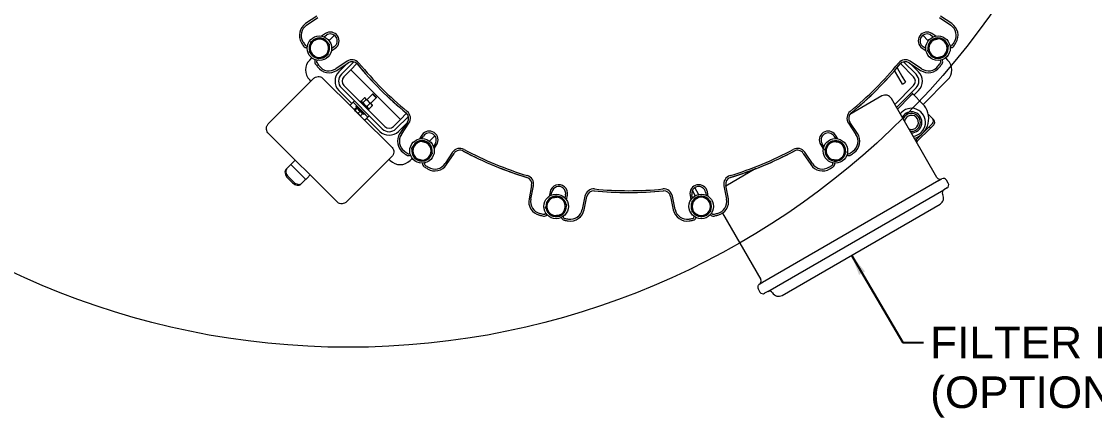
# Model space of a CAD drawing. Header units: inches. Extents: x 19 to 503, y 7 to 322.
# Drawn here: x 60.3 to 136.7, y 186.8 to 215 of the extents above; entities that cross this region are included whole.
import ezdxf

# ---------------------------------------------------------------- set-up
doc = ezdxf.new("R2010")
doc.units = ezdxf.units.IN
doc.header["$LTSCALE"] = 15
doc.header["$MEASUREMENT"] = 0
doc.layers.add('Symbol (ANSI)', color=7, linetype='Continuous', lineweight=25)
doc.layers.add('Visible', color=7, linetype='Continuous', lineweight=18)
doc.styles.add('MEMCOR Medium', font='arial.ttf')
doc.dimstyles.new('Default (ANSI)$7', dxfattribs={"dimscale": 15, "dimtxt": 0.15, "dimasz": 0.098425, "dimexe": 0.125, "dimexo": 0.0625, "dimgap": 0.031496, "dimtad": 0, "dimtih": 1, "dimtoh": 1, "dimdec": 4, "dimrnd": 1e-08, "dimzin": 3, "dimdsep": 46, "dimlunit": 5, "dimtxsty": 'MEMCOR Medium', "dimcen": 0.09, "dimdle": 0.393701, "dimclrd": 256, "dimclre": 256, "dimclrt": 256, "dimadec": 0, "dimazin": 1, "dimtfac": 0.8, "dimtofl": 0, "dimtmove": 0, "dimatfit": 3, "dimfxl": 1, "dimfrac": 1, "dimtolj": 1, "dimtzin": 4, "dimlwd": -1, "dimlwe": -1, "dimarcsym": 0})

msp = doc.modelspace()

# ---------------------------------------------------------------- linework, layer by layer
at = {"layer": 'Visible'}
for p, q in [((81.32718, 215.39166), (80.52159, 214.85338)), ((80.59382, 214.74529), (81.39941, 215.28357)), ((125.67791, 215.28357), (126.4835, 214.74529)), ((126.55572, 214.85338), (125.75013, 215.39166)), ((81.93213, 214.14818), (81.65858, 213.9654)), ((81.82296, 213.91889), (82.00435, 214.04009)), ((125.07296, 214.04009), (125.25435, 213.91889)), ((125.41873, 213.9654), (125.14519, 214.14818)), ((82.19382, 213.64213), (82.57864, 214.02695)), ((124.49462, 214.02394), (124.8804, 213.63815)), ((82.3586, 212.91775), (82.63215, 213.10053)), ((82.55992, 213.20862), (82.37854, 213.08742)), ((124.44517, 213.10053), (124.71872, 212.91775)), ((124.69878, 213.08742), (124.51739, 213.20862)), ((80.81468, 212.26299), (80.96578, 212.41409)), ((83.47724, 212.17387), (82.67165, 211.63559)), ((82.74387, 211.5275), (83.54946, 212.06578)), ((83.50372, 212.03521), (82.89357, 211.42507)), ((83.9554, 212.13334), (83.07035, 211.24829)), ((83.73987, 211.56426), (84.18001, 212.00439)), ((122.89731, 212.00439), (123.83019, 211.07151)), ((124.00696, 211.24829), (123.12191, 212.13334)), ((123.52785, 212.06578), (124.33344, 211.5275)), ((124.18374, 211.42507), (123.57359, 212.03521)), ((124.40566, 211.63559), (123.60007, 212.17387)), ((126.10755, 212.41101), (126.2591, 212.25945)), ((83.24713, 211.07151), (83.73987, 211.56426)), ((87.27541, 208.02873), (83.73987, 211.56426)), ((122.78896, 210.985), (122.48377, 211.5136)), ((122.65584, 211.71558), (123.00547, 211.11)), ((123.03896, 210.55199), (122.78896, 210.985)), ((123.00547, 211.11), (123.25547, 210.67699)), ((77.89087, 207.74733), (81.07285, 210.92931)), ((80.90349, 210.75996), (80.81468, 210.84878)), ((84.00589, 208.70338), (81.7317, 210.97757)), ((83.07035, 210.27248), (85.98363, 207.3592)), ((86.16041, 207.53598), (83.24713, 210.44926)), ((123.83019, 210.44926), (122.48698, 209.10605)), ((122.61639, 208.88191), (124.00696, 210.27248)), ((123.03896, 210.55199), (123.25547, 210.67699)), ((126.2591, 210.84524), (124.51869, 209.10484)), ((82.89357, 210.09571), (83.81988, 209.1694)), ((84.49868, 209.34594), (84.71743, 209.5647)), ((84.77094, 209.54628), (84.73793, 209.5583)), ((84.79155, 209.52568), (84.77094, 209.54628)), ((84.98772, 209.32951), (84.79155, 209.52568)), ((84.8816, 209.43562), (85.27946, 209.83348)), ((85.14677, 209.17046), (85.54463, 209.56832)), ((85.54463, 209.56832), (85.27946, 209.83348)), ((85.33369, 209.83348), (85.27946, 209.83348)), ((85.33369, 209.83348), (85.54463, 209.62254)), ((85.54463, 209.62254), (85.54463, 209.56832)), ((121.56585, 209.70149), (119.29999, 208.39329)), ((125.49887, 203.88931), (122.24887, 209.51848)), ((123.59154, 209.68028), (122.68109, 208.76984)), ((123.76831, 209.85706), (123.59154, 209.68028)), ((123.76831, 209.85706), (123.67993, 209.94545)), ((123.76831, 209.85706), (124.47542, 209.14995)), ((123.8567, 209.76867), (124.18374, 210.09571)), ((83.67988, 209.02939), (83.81281, 209.16233)), ((83.90474, 209.25425), (83.81281, 209.16233)), ((83.99666, 209.34617), (83.90474, 209.25425)), ((84.25829, 208.9007), (83.90474, 209.25425)), ((84.00797, 208.69422), (84.00667, 208.69908)), ((84.00797, 208.69422), (84.01101, 208.69118)), ((84.14518, 208.86531), (84.00878, 208.7289)), ((84.01101, 208.69118), (84.1388, 208.56339)), ((84.18513, 208.82536), (84.04873, 208.68896)), ((84.09141, 208.95444), (84.14798, 209.011)), ((84.09141, 208.95444), (84.66558, 208.38027)), ((84.14518, 208.86531), (84.16515, 208.84533)), ((84.16212, 208.84837), (84.1798, 208.86605)), ((84.16515, 208.84533), (84.18513, 208.82536)), ((84.18513, 208.82536), (84.29295, 208.71754)), ((84.25829, 208.9007), (84.61184, 208.54714)), ((84.29295, 208.71754), (84.40077, 208.60972)), ((84.47325, 209.33627), (84.41668, 209.27971)), ((85.04742, 208.7621), (84.47325, 209.33627)), ((84.51709, 209.29243), (84.50508, 209.32544)), ((84.61181, 209.23281), (84.83056, 209.45157)), ((84.89101, 208.9536), (85.10977, 209.17236)), ((85.21036, 209.10687), (84.98772, 209.32951)), ((85.04742, 208.7621), (84.99085, 208.70553)), ((85.00358, 208.80594), (85.03659, 208.79393)), ((85.05709, 208.78753), (85.27585, 209.00629)), ((85.25743, 209.05979), (85.21036, 209.10687)), ((85.25743, 209.05979), (85.26944, 209.02679)), ((84.1388, 208.56339), (84.33446, 208.36773)), ((84.40077, 208.60972), (84.26436, 208.47332)), ((84.33446, 208.36773), (84.40536, 208.29682)), ((84.40077, 208.60972), (84.48861, 208.52188)), ((84.40536, 208.29682), (84.41023, 208.29552)), ((86.68871, 206.02055), (84.41453, 208.29474)), ((84.57645, 208.43403), (84.44005, 208.29763)), ((84.48861, 208.52188), (84.57645, 208.43403)), ((84.55951, 208.45097), (84.57719, 208.46865)), ((84.9654, 208.19359), (84.61184, 208.54714)), ((84.66558, 208.38027), (84.72215, 208.43683)), ((84.87347, 208.10167), (84.74054, 207.96873)), ((84.87347, 208.10167), (84.9654, 208.19359)), ((84.88054, 208.10874), (85.80685, 207.18243)), ((84.9654, 208.19359), (85.05732, 208.28551)), ((87.27541, 208.02873), (86.78266, 207.53598)), ((86.95944, 207.3592), (87.84449, 208.24425)), ((87.27541, 208.02873), (87.71554, 208.46886)), ((119.38707, 208.44357), (119.36177, 208.46886)), ((124.88495, 208.38687), (125.18253, 208.08929)), ((125.18253, 208.08929), (125.27092, 208.0009)), ((87.13621, 207.18243), (87.74636, 207.79257)), ((87.77693, 207.83832), (87.23865, 207.03273)), ((87.34674, 206.9605), (87.88502, 207.76609)), ((119.1923, 207.76609), (119.73057, 206.9605)), ((119.83867, 207.03273), (119.30039, 207.83832)), ((125.02806, 207.40449), (124.09956, 206.47599)), ((124.47542, 207.02863), (125.18253, 207.73574)), ((125.02806, 207.40449), (124.93967, 207.49288)), ((125.27092, 207.64735), (125.02806, 207.40449)), ((77.84261, 207.08848), (82.79963, 202.13146)), ((88.81168, 206.921), (88.6289, 206.64745)), ((88.79857, 206.66739), (88.91977, 206.84877)), ((89.73508, 206.87155), (89.3493, 206.48576)), ((118.15754, 206.84877), (118.27874, 206.66739)), ((118.44841, 206.64745), (118.26564, 206.921)), ((123.97519, 206.5284), (124.47542, 207.02863)), ((124.09956, 206.47599), (124.01117, 206.56438)), ((124.09956, 206.47599), (124.03989, 206.41633)), ((89.75124, 206.2932), (89.63004, 206.11182)), ((89.67655, 205.94743), (89.85933, 206.22098)), ((90.99471, 205.68826), (90.45644, 204.88267)), ((116.62088, 204.88267), (116.0826, 205.68826)), ((117.21798, 206.22098), (117.40076, 205.94743)), ((117.44727, 206.11182), (117.32607, 206.2932)), ((79.56386, 204.91338), (79.47194, 204.82145)), ((79.56386, 204.91338), (79.79079, 205.1403)), ((86.64046, 205.3617), (83.45848, 202.17972)), ((86.55639, 205.10707), (86.47111, 205.19235)), ((88.12215, 205.25862), (87.9706, 205.10707)), ((90.56453, 204.81045), (91.1028, 205.61604)), ((115.97451, 205.61604), (116.51279, 204.81045)), ((79.19485, 204.54436), (79.12985, 204.47936)), ((79.19485, 204.54436), (79.41809, 204.76761)), ((79.41809, 204.76761), (79.47194, 204.82145)), ((79.47194, 204.82145), (80.5326, 203.76079)), ((112.60586, 204.52844), (110.45888, 203.28887)), ((79.2334, 203.87581), (79.58696, 203.52226)), ((79.65196, 203.58726), (79.2984, 203.94081)), ((80.19051, 203.4187), (80.25551, 203.4837)), ((80.47875, 203.70695), (80.25551, 203.4837)), ((80.5326, 203.76079), (80.47875, 203.70695)), ((80.5326, 203.76079), (80.62452, 203.85272)), ((80.85145, 204.07964), (80.62452, 203.85272)), ((125.62387, 203.6728), (113.0665, 196.4228)), ((125.62387, 203.6728), (125.84037, 203.7978)), ((126.30688, 203.48979), (126.18188, 203.7063)), ((96.62625, 203.32815), (96.43723, 202.37789)), ((96.56473, 202.35253), (96.75375, 203.30279)), ((97.93328, 202.87664), (97.86909, 202.55397)), ((98.01822, 202.63732), (98.06078, 202.85128)), ((99.04157, 202.65619), (98.99901, 202.44223)), ((99.10488, 202.30816), (99.16907, 202.63083)), ((100.42189, 202.57315), (100.23287, 201.62289)), ((106.84444, 201.62289), (106.65543, 202.57315)), ((107.90825, 202.63083), (107.97243, 202.30816)), ((108.07831, 202.44223), (108.03575, 202.65619)), ((108.28304, 202.61), (108.07527, 202.96987)), ((108.24861, 203.16964), (108.49954, 202.735)), ((108.28744, 202.60237), (108.28304, 202.61)), ((108.49954, 202.735), (108.52496, 202.69097)), ((109.01653, 202.85128), (109.05909, 202.63732)), ((109.20822, 202.55397), (109.14404, 202.87664)), ((110.32356, 203.30279), (110.51258, 202.35253)), ((110.64008, 202.37789), (110.45106, 203.32815)), ((113.4415, 195.77329), (125.99887, 203.02329)), ((126.21537, 203.14829), (125.99887, 203.02329)), ((100.36037, 201.59753), (100.54939, 202.54779)), ((106.52792, 202.54779), (106.71694, 201.59753)), ((114.46602, 195.49877), (125.72435, 201.99877)), ((110.21929, 201.35431), (112.9415, 196.63931)), ((112.75849, 195.9563), (112.88349, 195.73979)), ((112.84999, 196.2978), (113.0665, 196.4228)), ((113.4415, 195.77329), (113.22499, 195.64829))]:
    msp.add_line(p, q, dxfattribs=at)
for centre, radius in [((83.5631, 247.80307), 56), ((81.5037, 213.10422), 0.875), ((125.57362, 213.10422), 0.875), ((88.81537, 205.79255), 0.875), ((118.26195, 205.79255), 0.875), ((98.36852, 201.8355), 0.875), ((108.70879, 201.8355), 0.875)]:
    msp.add_circle(centre, radius, dxfattribs=at)
for centre, radius, start, end in [((81.07716, 214.02191), 1, 123.75, 211.5763028), ((126.00015, 214.02191), 1, 328.4236972, 56.25), ((81.07716, 214.02191), 0.87, 123.75, 211.5763028), ((82.28214, 213.62436), 0.63, 303.75, 123.75), ((82.28214, 213.62436), 0.5, 303.75, 123.75), ((124.79518, 213.62436), 0.63, 56.25, 236.25), ((124.79518, 213.62436), 0.5, 56.25, 236.25), ((126.00015, 214.02191), 0.87, 328.4236972, 56.25), ((103.53866, 227.82751), 27.365, 211.5763028, 212.1649985), ((103.53866, 227.82751), 27.235, 211.5763028, 212.1649985), ((80.58531, 213.39259), 0.12, 212.1649985, 301.953578), ((81.5037, 213.10422), 0.7295, 146.5591413, 198.4408587), ((81.5037, 213.10422), 0.656, 112.5, 172.5), ((81.5037, 213.10422), 0.7295, 86.5591413, 138.4408587), ((81.5037, 213.10422), 0.656, 52.5, 112.5), ((81.5037, 213.10422), 0.7295, 26.5591413, 78.4408587), ((81.5037, 213.10422), 0.656, 352.5, 52.5), ((81.5037, 213.10422), 0.7295, 326.5591413, 18.4408587), ((125.57362, 213.10422), 0.7295, 139.0591413, 190.9408587), ((125.57362, 213.10422), 0.656, 105, 165), ((125.57362, 213.10422), 0.7295, 79.0591413, 130.9408587), ((125.57362, 213.10422), 0.656, 45, 105), ((125.57362, 213.10422), 0.7295, 19.0591413, 70.9408587), ((125.57362, 213.10422), 0.656, 345, 45), ((126.49201, 213.39259), 0.12, 238.046422, 327.8350015), ((103.53866, 227.82751), 27.235, 327.8350015, 328.4236972), ((103.53866, 227.82751), 27.365, 327.8350015, 328.4236972), ((80.58531, 213.39259), 0.25, 212.1649985, 280.2335583), ((81.5037, 213.10422), 0.656, 172.5, 232.5), ((81.5037, 213.10422), 0.7295, 206.5591413, 258.4408587), ((81.5037, 213.10422), 0.656, 232.5, 292.5), ((81.5037, 213.10422), 0.7295, 266.5591413, 318.4408587), ((81.5037, 213.10422), 0.656, 292.5, 352.5), ((125.57362, 213.10422), 0.7295, 199.0591413, 250.9408587), ((125.57362, 213.10422), 0.656, 165, 225), ((125.57362, 213.10422), 0.656, 225, 285), ((125.57362, 213.10422), 0.7295, 259.0591413, 310.9408587), ((125.57362, 213.10422), 0.656, 285, 345), ((125.57362, 213.10422), 0.7295, 319.0591413, 10.9408587), ((126.49201, 213.39259), 0.25, 259.7664417, 327.8350015), ((81.52179, 211.55588), 1, 135, 225), ((81.41866, 212.14538), 0.25, 147.2664417, 215.3350015), ((103.53866, 227.82751), 27.365, 215.3350015, 215.9236972), ((81.41866, 212.14538), 0.12, 125.546422, 215.3350015), ((103.53866, 227.82751), 27.235, 215.3350015, 215.9236972), ((82.1883, 212.35897), 1, 215.9236972, 303.75), ((82.1883, 212.35897), 0.87, 215.9236972, 303.75), ((83.82725, 211.65004), 0.63, 39.3762709, 123.75), ((83.82725, 211.65004), 0.5, 39.3762709, 123.75), ((103.53866, 227.82751), 25.00122, 219.2970119, 230.7029881), ((103.53866, 227.82751), 25, 219.3762709, 230.6237291), ((103.53866, 227.82751), 24.87, 219.3762709, 230.6237291), ((103.53866, 227.82751), 24.87, 309.3762709, 320.6237291), ((103.53866, 227.82751), 25.00122, 309.2970119, 320.7029881), ((103.53866, 227.82751), 25, 309.3762709, 320.6237291), ((123.25006, 211.65004), 0.63, 56.25, 140.6237291), ((123.25006, 211.65004), 0.5, 56.25, 140.6237291), ((124.88901, 212.35897), 1, 236.25, 324.0763028), ((124.88901, 212.35897), 0.87, 236.25, 324.0763028), ((103.53866, 227.82751), 27.235, 324.0763028, 324.6649985), ((103.53866, 227.82751), 27.365, 324.0763028, 324.6649985), ((125.65865, 212.14538), 0.12, 324.6649985, 54.453578), ((125.65865, 212.14538), 0.25, 324.6649985, 32.7335583), ((125.55199, 211.55235), 1, 315, 45), ((83.55825, 210.76039), 0.94, 135, 225), ((83.55825, 210.76039), 0.69, 135, 225), ((83.55825, 210.76039), 0.44, 135, 225), ((123.51906, 210.76039), 0.44, 315, 45), ((123.51906, 210.76039), 0.69, 315, 45), ((123.51906, 210.76039), 0.94, 315, 45), ((121.81585, 209.26848), 0.5, 30, 120), ((123.67993, 207.82413), 1, 276.91107, 143.08893), ((123.41476, 208.08929), 1.5, 288.6539144, 45), ((87.36119, 208.1161), 0.5, 326.25, 50.6237291), ((87.36119, 208.1161), 0.63, 326.25, 50.6237291), ((119.71612, 208.1161), 0.63, 129.3762709, 213.75), ((119.71612, 208.1161), 0.5, 129.3762709, 213.75), ((123.67993, 207.82413), 0.75, 268.4744193, 151.5255807), ((123.67993, 207.82413), 0.63538, 261.8877704, 158.1122296), ((123.67993, 207.82413), 0.5, 248.3422821, 171.6577179), ((125.00575, 207.91251), 0.25, 315, 45), ((125.09414, 207.82413), 0.25, 315, 45), ((86.47153, 207.84711), 0.94, 225, 315), ((86.47153, 207.84711), 0.69, 225, 315), ((86.47153, 207.84711), 0.44, 225, 315), ((89.3355, 206.57099), 0.63, 326.25, 146.25), ((117.74181, 206.57099), 0.63, 33.75, 213.75), ((88.07012, 206.47716), 1, 146.25, 234.0763028), ((88.07012, 206.47716), 0.87, 146.25, 234.0763028), ((88.81537, 205.79255), 0.7295, 109.0591413, 160.9408587), ((88.81537, 205.79255), 0.656, 75, 135), ((88.81537, 205.79255), 0.7295, 49.0591413, 100.9408587), ((89.3355, 206.57099), 0.5, 326.25, 146.25), ((88.81537, 205.79255), 0.656, 15, 75), ((117.74181, 206.57099), 0.5, 33.75, 213.75), ((118.26195, 205.79255), 0.7295, 116.5591413, 168.4408587), ((118.26195, 205.79255), 0.656, 82.5, 142.5), ((118.26195, 205.79255), 0.7295, 56.5591413, 108.4408587), ((118.26195, 205.79255), 0.656, 22.5, 82.5), ((119.0072, 206.47716), 0.87, 305.9236972, 33.75), ((119.0072, 206.47716), 1, 305.9236972, 33.75), ((103.53866, 227.82751), 27.365, 234.0763028, 234.6649985), ((103.53866, 227.82751), 27.235, 234.0763028, 234.6649985), ((87.85653, 205.70752), 0.12, 234.6649985, 324.453578), ((88.81537, 205.79255), 0.7295, 169.0591413, 220.9408587), ((88.81537, 205.79255), 0.656, 135, 195), ((88.81537, 205.79255), 0.656, 315, 15), ((88.81537, 205.79255), 0.7295, 349.0591413, 40.9408587), ((91.51854, 205.33825), 0.63, 61.8762709, 146.25), ((91.51854, 205.33825), 0.5, 61.8762709, 146.25), ((103.53866, 227.82751), 25.00122, 241.7970119, 253.2029881), ((103.53866, 227.82751), 25, 241.8762709, 253.1237291), ((103.53866, 227.82751), 24.87, 241.8762709, 253.1237291), ((103.53866, 227.82751), 24.87, 286.8762709, 298.1237291), ((103.53866, 227.82751), 25.00122, 286.7970119, 298.2029881), ((103.53866, 227.82751), 25, 286.8762709, 298.1237291), ((115.55877, 205.33825), 0.63, 33.75, 118.1237291), ((115.55877, 205.33825), 0.5, 33.75, 118.1237291), ((118.26195, 205.79255), 0.7295, 176.5591413, 228.4408587), ((118.26195, 205.79255), 0.656, 142.5, 202.5), ((118.26195, 205.79255), 0.7295, 296.5591413, 348.4408587), ((118.26195, 205.79255), 0.7295, 356.5591413, 48.4408587), ((118.26195, 205.79255), 0.656, 322.5, 22.5), ((119.22078, 205.70752), 0.12, 215.546422, 305.3350015), ((103.53866, 227.82751), 27.235, 305.3350015, 305.9236972), ((103.53866, 227.82751), 27.365, 305.3350015, 305.9236972), ((87.26349, 205.81417), 1, 225, 315), ((87.85653, 205.70752), 0.25, 234.6649985, 302.7335583), ((88.81537, 205.79255), 0.656, 195, 255), ((88.81537, 205.79255), 0.7295, 229.0591413, 280.9408587), ((88.81537, 205.79255), 0.656, 255, 315), ((89.10374, 204.87416), 0.25, 169.7664417, 237.8350015), ((89.10374, 204.87416), 0.12, 148.046422, 237.8350015), ((88.81537, 205.79255), 0.7295, 289.0591413, 340.9408587), ((89.73306, 205.36602), 0.87, 238.4236972, 326.25), ((117.34426, 205.36602), 0.87, 213.75, 301.5763028), ((118.26195, 205.79255), 0.656, 202.5, 262.5), ((118.26195, 205.79255), 0.7295, 236.5591413, 288.4408587), ((117.97358, 204.87416), 0.12, 302.1649985, 31.953578), ((117.97358, 204.87416), 0.25, 302.1649985, 10.2335583), ((118.26195, 205.79255), 0.656, 262.5, 322.5), ((119.22078, 205.70752), 0.25, 237.2664417, 305.3350015), ((103.53866, 227.82751), 27.365, 237.8350015, 238.4236972), ((103.53866, 227.82751), 27.235, 237.8350015, 238.4236972), ((89.73306, 205.36602), 1, 238.4236972, 326.25), ((117.34426, 205.36602), 1, 213.75, 301.5763028), ((103.53866, 227.82751), 27.235, 301.5763028, 302.1649985), ((103.53866, 227.82751), 27.365, 301.5763028, 302.1649985), ((96.13586, 203.4257), 0.5, 348.75, 73.1237291), ((96.13586, 203.4257), 0.63, 348.75, 73.1237291), ((98.55117, 202.75373), 0.63, 348.75, 168.75), ((108.52614, 202.75373), 0.63, 11.25, 191.25), ((110.94146, 203.4257), 0.63, 106.8762709, 191.25), ((110.94146, 203.4257), 0.5, 106.8762709, 191.25), ((125.71537, 204.01431), 0.25, 210, 300), ((125.96537, 203.5813), 0.25, 30, 120), ((126.09037, 203.36479), 0.25, 300, 30), ((98.55117, 202.75373), 0.5, 348.75, 168.75), ((101.03978, 202.45024), 0.63, 84.3762709, 168.75), ((101.03978, 202.45024), 0.5, 84.3762709, 168.75), ((103.53866, 227.82751), 25.00122, 264.2970119, 275.7029881), ((103.53866, 227.82751), 25, 264.3762709, 275.6237291), ((103.53866, 227.82751), 24.87, 264.3762709, 275.6237291), ((106.03753, 202.45024), 0.63, 11.25, 95.6237291), ((106.03753, 202.45024), 0.5, 11.25, 95.6237291), ((108.52614, 202.75373), 0.5, 11.25, 191.25), ((125.47435, 202.43178), 0.5, 300, 30), ((126.12387, 202.80678), 0.25, 120, 210), ((97.41802, 202.1828), 1, 168.75, 256.5763028), ((97.41802, 202.1828), 0.87, 168.75, 256.5763028), ((98.36852, 201.8355), 0.7295, 131.5591413, 183.4408587), ((98.36852, 201.8355), 0.656, 157.5, 217.5), ((98.36852, 201.8355), 0.656, 97.5, 157.5), ((98.36852, 201.8355), 0.7295, 71.5591413, 123.4408587), ((98.36852, 201.8355), 0.656, 37.5, 97.5), ((98.36852, 201.8355), 0.7295, 11.5591413, 63.4408587), ((98.36852, 201.8355), 0.7295, 311.5591413, 3.4408587), ((98.36852, 201.8355), 0.656, 337.5, 37.5), ((108.70879, 201.8355), 0.7295, 154.0591413, 205.9408587), ((108.70879, 201.8355), 0.656, 120, 180), ((108.70879, 201.8355), 0.656, 180, 240), ((108.70879, 201.8355), 0.7295, 94.0591413, 145.9408587), ((108.70879, 201.8355), 0.656, 60, 120), ((108.70879, 201.8355), 0.7295, 34.0591413, 85.9408587), ((108.70879, 201.8355), 0.656, 0, 60), ((108.70879, 201.8355), 0.656, 300, 0), ((108.70879, 201.8355), 0.7295, 334.0591413, 25.9408587), ((109.6593, 202.1828), 0.87, 283.4236972, 11.25), ((109.6593, 202.1828), 1, 283.4236972, 11.25), ((103.53866, 227.82751), 27.365, 256.5763028, 257.1649985), ((103.53866, 227.82751), 27.235, 256.5763028, 257.1649985), ((97.51522, 201.39001), 0.25, 257.1649985, 325.2335583), ((97.51522, 201.39001), 0.12, 257.1649985, 346.953578), ((98.36852, 201.8355), 0.7295, 191.5591413, 243.4408587), ((98.36852, 201.8355), 0.656, 217.5, 277.5), ((98.36852, 201.8355), 0.7295, 251.5591413, 303.4408587), ((98.36852, 201.8355), 0.656, 277.5, 337.5), ((98.9864, 201.09737), 0.25, 192.2664417, 260.3350015), ((98.9864, 201.09737), 0.12, 170.546422, 260.3350015), ((99.37959, 201.79262), 1, 260.9236972, 348.75), ((99.37959, 201.79262), 0.87, 260.9236972, 348.75), ((107.69773, 201.79262), 1, 191.25, 279.0763028), ((107.69773, 201.79262), 0.87, 191.25, 279.0763028), ((108.70879, 201.8355), 0.7295, 214.0591413, 265.9408587), ((108.09092, 201.09737), 0.12, 279.6649985, 9.453578), ((108.09092, 201.09737), 0.25, 279.6649985, 347.7335583), ((108.70879, 201.8355), 0.656, 240, 300), ((108.70879, 201.8355), 0.7295, 274.0591413, 325.9408587), ((109.5621, 201.39001), 0.25, 214.7664417, 282.8350015), ((109.5621, 201.39001), 0.12, 193.046422, 282.8350015), ((103.53866, 227.82751), 27.235, 282.8350015, 283.4236972), ((103.53866, 227.82751), 27.365, 282.8350015, 283.4236972), ((103.53866, 227.82751), 27.365, 260.3350015, 260.9236972), ((103.53866, 227.82751), 27.235, 260.3350015, 260.9236972), ((103.53866, 227.82751), 27.235, 279.0763028, 279.6649985), ((103.53866, 227.82751), 27.365, 279.0763028, 279.6649985), ((112.72499, 196.51431), 0.25, 300, 30), ((112.97499, 196.0813), 0.25, 120, 210), ((113.09999, 195.86479), 0.25, 210, 300), ((113.5665, 195.55678), 0.25, 30, 120), ((114.21602, 195.93178), 0.5, 210, 300)]:
    msp.add_arc(centre, radius, start, end, dxfattribs=at)
for centre, major_axis, start_param, end_param in [((79.4834, 204.12581), (-0.35355, 0.35355), 0, 1.57079633), ((79.5484, 204.19081), (-0.35355, 0.35355), 0, 1.57079633), ((79.83696, 203.77226), (0.35355, -0.35355), 4.71238898, 6.28318531), ((79.90196, 203.83726), (0.35355, -0.35355), 4.71238898, 6.28318531)]:
    msp.add_ellipse(centre, major_axis=major_axis, ratio=0.70710678, start_param=start_param, end_param=end_param, dxfattribs=at)
for points, weights in [([(80.85331, 213.18985), (80.87625, 213.36412), (80.90274, 213.56535)], [1, 1.0379548493, 1]), ([(80.90274, 213.56535), (81.09026, 213.64302), (81.25266, 213.71029)], [1, 1.0379548493, 1]), ([(81.25266, 213.71029), (81.41505, 213.77755), (81.60257, 213.85522)], [1, 1.0379548493, 1]), ([(81.60257, 213.85522), (81.76359, 213.73167), (81.90304, 213.62466)], [1, 1.0379548493, 1]), ([(81.90304, 213.62466), (82.0425, 213.51766), (82.20352, 213.3941)], [1, 1.0379548493, 1]), ([(82.20352, 213.3941), (82.17703, 213.19287), (82.15408, 213.0186)], [1, 1.0379548493, 1]), ([(124.93997, 213.27401), (124.98546, 213.44379), (125.03799, 213.63984)], [1, 1.0379548493, 1]), ([(125.03799, 213.63984), (125.23405, 213.69237), (125.40383, 213.73787)], [1, 1.0379548493, 1]), ([(125.40383, 213.73787), (125.57362, 213.78336), (125.76967, 213.83589)], [1, 1.0379548493, 1]), ([(125.76967, 213.83589), (125.91319, 213.69237), (126.03748, 213.56808)], [1, 1.0379548493, 1]), ([(126.03748, 213.56808), (126.16177, 213.44379), (126.30529, 213.30027)], [1, 1.0379548493, 1]), ([(126.30529, 213.30027), (126.25276, 213.10422), (126.20726, 212.93444)], [1, 1.0379548493, 1]), ([(80.80387, 212.81434), (80.83037, 213.01557), (80.85331, 213.18985)], [1, 1.0379548493, 1]), ([(81.10435, 212.58378), (80.9649, 212.69079), (80.80387, 212.81434)], [1, 1.0379548493, 1]), ([(81.40483, 212.35322), (81.2438, 212.47678), (81.10435, 212.58378)], [1, 1.0379548493, 1]), ([(82.10465, 212.64309), (81.91713, 212.56542), (81.75474, 212.49816)], [1, 1.0379548493, 1]), ([(82.15408, 213.0186), (82.13114, 212.84432), (82.10465, 212.64309)], [1, 1.0379548493, 1]), ([(124.84194, 212.90817), (124.89448, 213.10422), (124.93997, 213.27401)], [1, 1.0379548493, 1]), ([(125.10975, 212.64036), (124.98546, 212.76465), (124.84194, 212.90817)], [1, 1.0379548493, 1]), ([(125.37757, 212.37255), (125.23405, 212.51607), (125.10975, 212.64036)], [1, 1.0379548493, 1]), ([(126.10924, 212.5686), (125.91319, 212.51607), (125.7434, 212.47057)], [1, 1.0379548493, 1]), ([(126.20726, 212.93444), (126.16177, 212.76465), (126.10924, 212.5686)], [1, 1.0379548493, 1]), ([(81.75474, 212.49816), (81.59234, 212.43089), (81.40483, 212.35322)], [1, 1.0379548493, 1]), ([(125.7434, 212.47057), (125.57362, 212.42508), (125.37757, 212.37255)], [1, 1.0379548493, 1]), ([(84.79155, 209.52568), (84.76529, 209.55193), (84.71743, 209.5647)], [1, 1.0379548493, 1]), ([(84.83056, 209.45157), (84.8178, 209.49943), (84.79155, 209.52568)], [1, 1.0379548493, 1]), ([(84.00878, 208.7289), (84.00174, 208.70045), (84.01101, 208.69118)], [1, 1.0379548493, 1]), ([(84.01101, 208.69118), (84.02028, 208.68191), (84.04873, 208.68896)], [1, 1.0379548493, 1]), ([(84.04873, 208.68896), (84.08876, 208.61343), (84.1388, 208.56339)], [1, 1.0379548493, 1]), ([(84.49868, 209.34594), (84.51144, 209.29808), (84.53769, 209.27183)], [1, 1.0379548493, 1]), ([(84.53769, 209.27183), (84.56395, 209.24558), (84.61181, 209.23281)], [1, 1.0379548493, 1]), ([(84.61181, 209.23281), (84.66907, 209.14045), (84.73386, 209.07566)], [1, 1.0379548493, 1]), ([(84.73386, 209.07566), (84.79865, 209.01087), (84.89101, 208.9536)], [1, 1.0379548493, 1]), ([(84.98772, 209.32951), (84.92293, 209.3943), (84.83056, 209.45157)], [1, 1.0379548493, 1]), ([(84.89101, 208.9536), (84.91797, 208.89156), (84.9565, 208.85302)], [1, 1.0379548493, 1]), ([(84.9565, 208.85302), (84.99504, 208.81448), (85.05709, 208.78753)], [1, 1.0379548493, 1]), ([(85.10977, 209.17236), (85.05251, 209.26472), (84.98772, 209.32951)], [1, 1.0379548493, 1]), ([(85.05709, 208.78753), (85.04618, 208.79044), (85.03659, 208.79393)], [1, 1.00840732333, 1.01309005879]), ([(85.21036, 209.10687), (85.17182, 209.14541), (85.10977, 209.17236)], [1, 1.0379548493, 1]), ([(85.27585, 209.00629), (85.24889, 209.06833), (85.21036, 209.10687)], [1, 1.0379548493, 1]), ([(85.26944, 209.02679), (85.27293, 209.0172), (85.27585, 209.00629)], [1.01309005879, 1.00840732333, 1]), ([(84.1388, 208.56339), (84.18884, 208.51335), (84.26436, 208.47332)], [1, 1.0379548493, 1]), ([(84.26436, 208.47332), (84.29369, 208.4085), (84.33446, 208.36773)], [1, 1.0379548493, 1]), ([(84.33446, 208.36773), (84.37523, 208.32696), (84.44005, 208.29763)], [1, 1.0379548493, 1]), ([(84.44005, 208.29763), (84.42045, 208.29278), (84.41023, 208.29552)], [1, 1.02583760043, 1.01649753012]), ([(88.3515, 206.25641), (88.4758, 206.3807), (88.61932, 206.52422)], [1, 1.0379548493, 1]), ([(88.61932, 206.52422), (88.81537, 206.47169), (88.98515, 206.4262)], [1, 1.0379548493, 1]), ([(88.98515, 206.4262), (89.15494, 206.3807), (89.35099, 206.32817)], [1, 1.0379548493, 1]), ([(117.74151, 206.1919), (117.84851, 206.33135), (117.97207, 206.49237)], [1, 1.0379548493, 1]), ([(117.97207, 206.49237), (118.1733, 206.46588), (118.34757, 206.44294)], [1, 1.0379548493, 1]), ([(118.34757, 206.44294), (118.52184, 206.41999), (118.72307, 206.3935)], [1, 1.0379548493, 1]), ([(88.08369, 205.9886), (88.22721, 206.13212), (88.3515, 206.25641)], [1, 1.0379548493, 1]), ([(88.18172, 205.62276), (88.13623, 205.79255), (88.08369, 205.9886)], [1, 1.0379548493, 1]), ([(89.35099, 206.32817), (89.40352, 206.13212), (89.44901, 205.96234)], [1, 1.0379548493, 1]), ([(89.44901, 205.96234), (89.49451, 205.79255), (89.54704, 205.5965)], [1, 1.0379548493, 1]), ([(117.51094, 205.89142), (117.6345, 206.05245), (117.74151, 206.1919)], [1, 1.0379548493, 1]), ([(117.65588, 205.54151), (117.58862, 205.7039), (117.51094, 205.89142)], [1, 1.0379548493, 1]), ([(118.72307, 206.3935), (118.80075, 206.20598), (118.86801, 206.04359)], [1, 1.0379548493, 1]), ([(119.01295, 205.69368), (118.88939, 205.53265), (118.78239, 205.3932)], [1, 1.0379548493, 1]), ([(118.86801, 206.04359), (118.93528, 205.8812), (119.01295, 205.69368)], [1, 1.0379548493, 1]), ([(88.27975, 205.25693), (88.22721, 205.45298), (88.18172, 205.62276)], [1, 1.0379548493, 1]), ([(88.64558, 205.1589), (88.4758, 205.2044), (88.27975, 205.25693)], [1, 1.0379548493, 1]), ([(89.01142, 205.06088), (88.81537, 205.11341), (88.64558, 205.1589)], [1, 1.0379548493, 1]), ([(89.27923, 205.32869), (89.15494, 205.2044), (89.01142, 205.06088)], [1, 1.0379548493, 1]), ([(89.54704, 205.5965), (89.40352, 205.45298), (89.27923, 205.32869)], [1, 1.0379548493, 1]), ([(117.80082, 205.1916), (117.72315, 205.37911), (117.65588, 205.54151)], [1, 1.0379548493, 1]), ([(118.17632, 205.14216), (118.00205, 205.16511), (117.80082, 205.1916)], [1, 1.0379548493, 1]), ([(118.55182, 205.09273), (118.35059, 205.11922), (118.17632, 205.14216)], [1, 1.0379548493, 1]), ([(118.78239, 205.3932), (118.67538, 205.25375), (118.55182, 205.09273)], [1, 1.0379548493, 1]), ([(108.38079, 202.40362), (108.53301, 202.4915), (108.70879, 202.59299)], [1, 1.0379548493, 1]), ([(108.70879, 202.59299), (108.88456, 202.4915), (109.03679, 202.40362)], [1, 1.0379548493, 1]), ([(97.61752, 201.73663), (97.69519, 201.92415), (97.76246, 202.08654)], [1, 1.0379548493, 1]), ([(97.76246, 202.08654), (97.82973, 202.24894), (97.9074, 202.43645)], [1, 1.0379548493, 1]), ([(97.9074, 202.43645), (98.10863, 202.46295), (98.2829, 202.48589)], [1, 1.0379548493, 1]), ([(98.2829, 202.48589), (98.45717, 202.50883), (98.6584, 202.53533)], [1, 1.0379548493, 1]), ([(98.6584, 202.53533), (98.78196, 202.3743), (98.88896, 202.23485)], [1, 1.0379548493, 1]), ([(98.88896, 202.23485), (98.99597, 202.0954), (99.11953, 201.93437)], [1, 1.0379548493, 1]), ([(99.11953, 201.93437), (99.04186, 201.74686), (98.97459, 201.58446)], [1, 1.0379548493, 1]), ([(108.05279, 202.21424), (108.22856, 202.31573), (108.38079, 202.40362)], [1, 1.0379548493, 1]), ([(108.05279, 201.8355), (108.05279, 202.01128), (108.05279, 202.21424)], [1, 1.0379548493, 1]), ([(108.05279, 201.45676), (108.05279, 201.65973), (108.05279, 201.8355)], [1, 1.0379548493, 1]), ([(109.03679, 202.40362), (109.18901, 202.31573), (109.36479, 202.21424)], [1, 1.0379548493, 1]), ([(109.36479, 202.21424), (109.36479, 202.01128), (109.36479, 201.8355)], [1, 1.0379548493, 1]), ([(109.36479, 201.8355), (109.36479, 201.65973), (109.36479, 201.45676)], [1, 1.0379548493, 1]), ([(97.84809, 201.43615), (97.74108, 201.57561), (97.61752, 201.73663)], [1, 1.0379548493, 1]), ([(98.07865, 201.13568), (97.95509, 201.2967), (97.84809, 201.43615)], [1, 1.0379548493, 1]), ([(98.45415, 201.18511), (98.27988, 201.16217), (98.07865, 201.13568)], [1, 1.0379548493, 1]), ([(98.82965, 201.23455), (98.62842, 201.20806), (98.45415, 201.18511)], [1, 1.0379548493, 1]), ([(98.97459, 201.58446), (98.90732, 201.42207), (98.82965, 201.23455)], [1, 1.0379548493, 1]), ([(108.38079, 201.26739), (108.22856, 201.35528), (108.05279, 201.45676)], [1, 1.0379548493, 1]), ([(108.70879, 201.07802), (108.53301, 201.1795), (108.38079, 201.26739)], [1, 1.0379548493, 1]), ([(109.03679, 201.26739), (108.88456, 201.1795), (108.70879, 201.07802)], [1, 1.0379548493, 1]), ([(109.36479, 201.45676), (109.18901, 201.35528), (109.03679, 201.26739)], [1, 1.0379548493, 1])]:
    msp.add_rational_spline(points, weights, degree=2, dxfattribs=at)
for points, knots in [([(81.07285, 210.92931), (81.11724, 210.97371), (81.17208, 211.01357), (81.28979, 211.07008), (81.35268, 211.0867), (81.46925, 211.09575), (81.53069, 211.08874), (81.64236, 211.0492), (81.69261, 211.01666), (81.7317, 210.97757)], [7.66569537, 7.66569537, 7.66569537, 7.66569537, 8.14410219, 8.14410219, 8.62250901, 8.62250901, 9.10136342, 9.10136342, 9.58021783, 9.58021783, 9.58021783, 9.58021783]), ([(77.84261, 207.08848), (77.80352, 207.12757), (77.77097, 207.17782), (77.73144, 207.28949), (77.72443, 207.35093), (77.73348, 207.4675), (77.7501, 207.53039), (77.80661, 207.6481), (77.84647, 207.70294), (77.89087, 207.74733)], [5.7511729, 5.7511729, 5.7511729, 5.7511729, 6.23002731, 6.23002731, 6.70888172, 6.70888172, 7.18728854, 7.18728854, 7.66569537, 7.66569537, 7.66569537, 7.66569537]), ([(86.68871, 206.02055), (86.7278, 205.98146), (86.76035, 205.93121), (86.79989, 205.81954), (86.80689, 205.7581), (86.79785, 205.64153), (86.78122, 205.57865), (86.72472, 205.46093), (86.68485, 205.40609), (86.64046, 205.3617)], [1.91832521, 1.91832521, 1.91832521, 1.91832521, 2.39717963, 2.39717963, 2.87603404, 2.87603404, 3.35444086, 3.35444086, 3.83284768, 3.83284768, 3.83284768, 3.83284768]), ([(83.45848, 202.17972), (83.41408, 202.13532), (83.35924, 202.09546), (83.24153, 202.03895), (83.17864, 202.02233), (83.06208, 202.01329), (83.00064, 202.02029), (82.88897, 202.05983), (82.83872, 202.09237), (82.79963, 202.13146)], [3.83284768, 3.83284768, 3.83284768, 3.83284768, 4.3112545, 4.3112545, 4.78966133, 4.78966133, 5.26851574, 5.26851574, 5.74737015, 5.74737015, 5.74737015, 5.74737015])]:
    msp.add_open_spline(points, degree=3, knots=knots, dxfattribs=at)

# ---------------------------------------------------------------- texts
at = {"layer": 'Symbol (ANSI)', "insert": (125.0136, 193.26805), "char_height": 2.2500001, "width": 44.1888374, "attachment_point": 1, "line_spacing_factor": 0.944221, "style": 'MEMCOR Medium'}
msp.add_mtext('\\fArial|b0|i0;FILTER PROGRAMMER\\P\\fArial|b0|i0;(OPTIONAL MOUNTING SIDE)', dxfattribs=at)

# ---------------------------------------------------------------- leaders
at = {"layer": 'Symbol (ANSI)', "annotation_type": 0, "has_hookline": 1, "hookline_direction": 0, "text_width": 43.87807}
msp.add_leader([(119.41295, 198.35488), (123.06478, 192.14305), (124.54116, 192.14305)], dimstyle='Default (ANSI)$7', override={"dimtad": 0}, dxfattribs=at)

doc.saveas('drawing.dxf')
